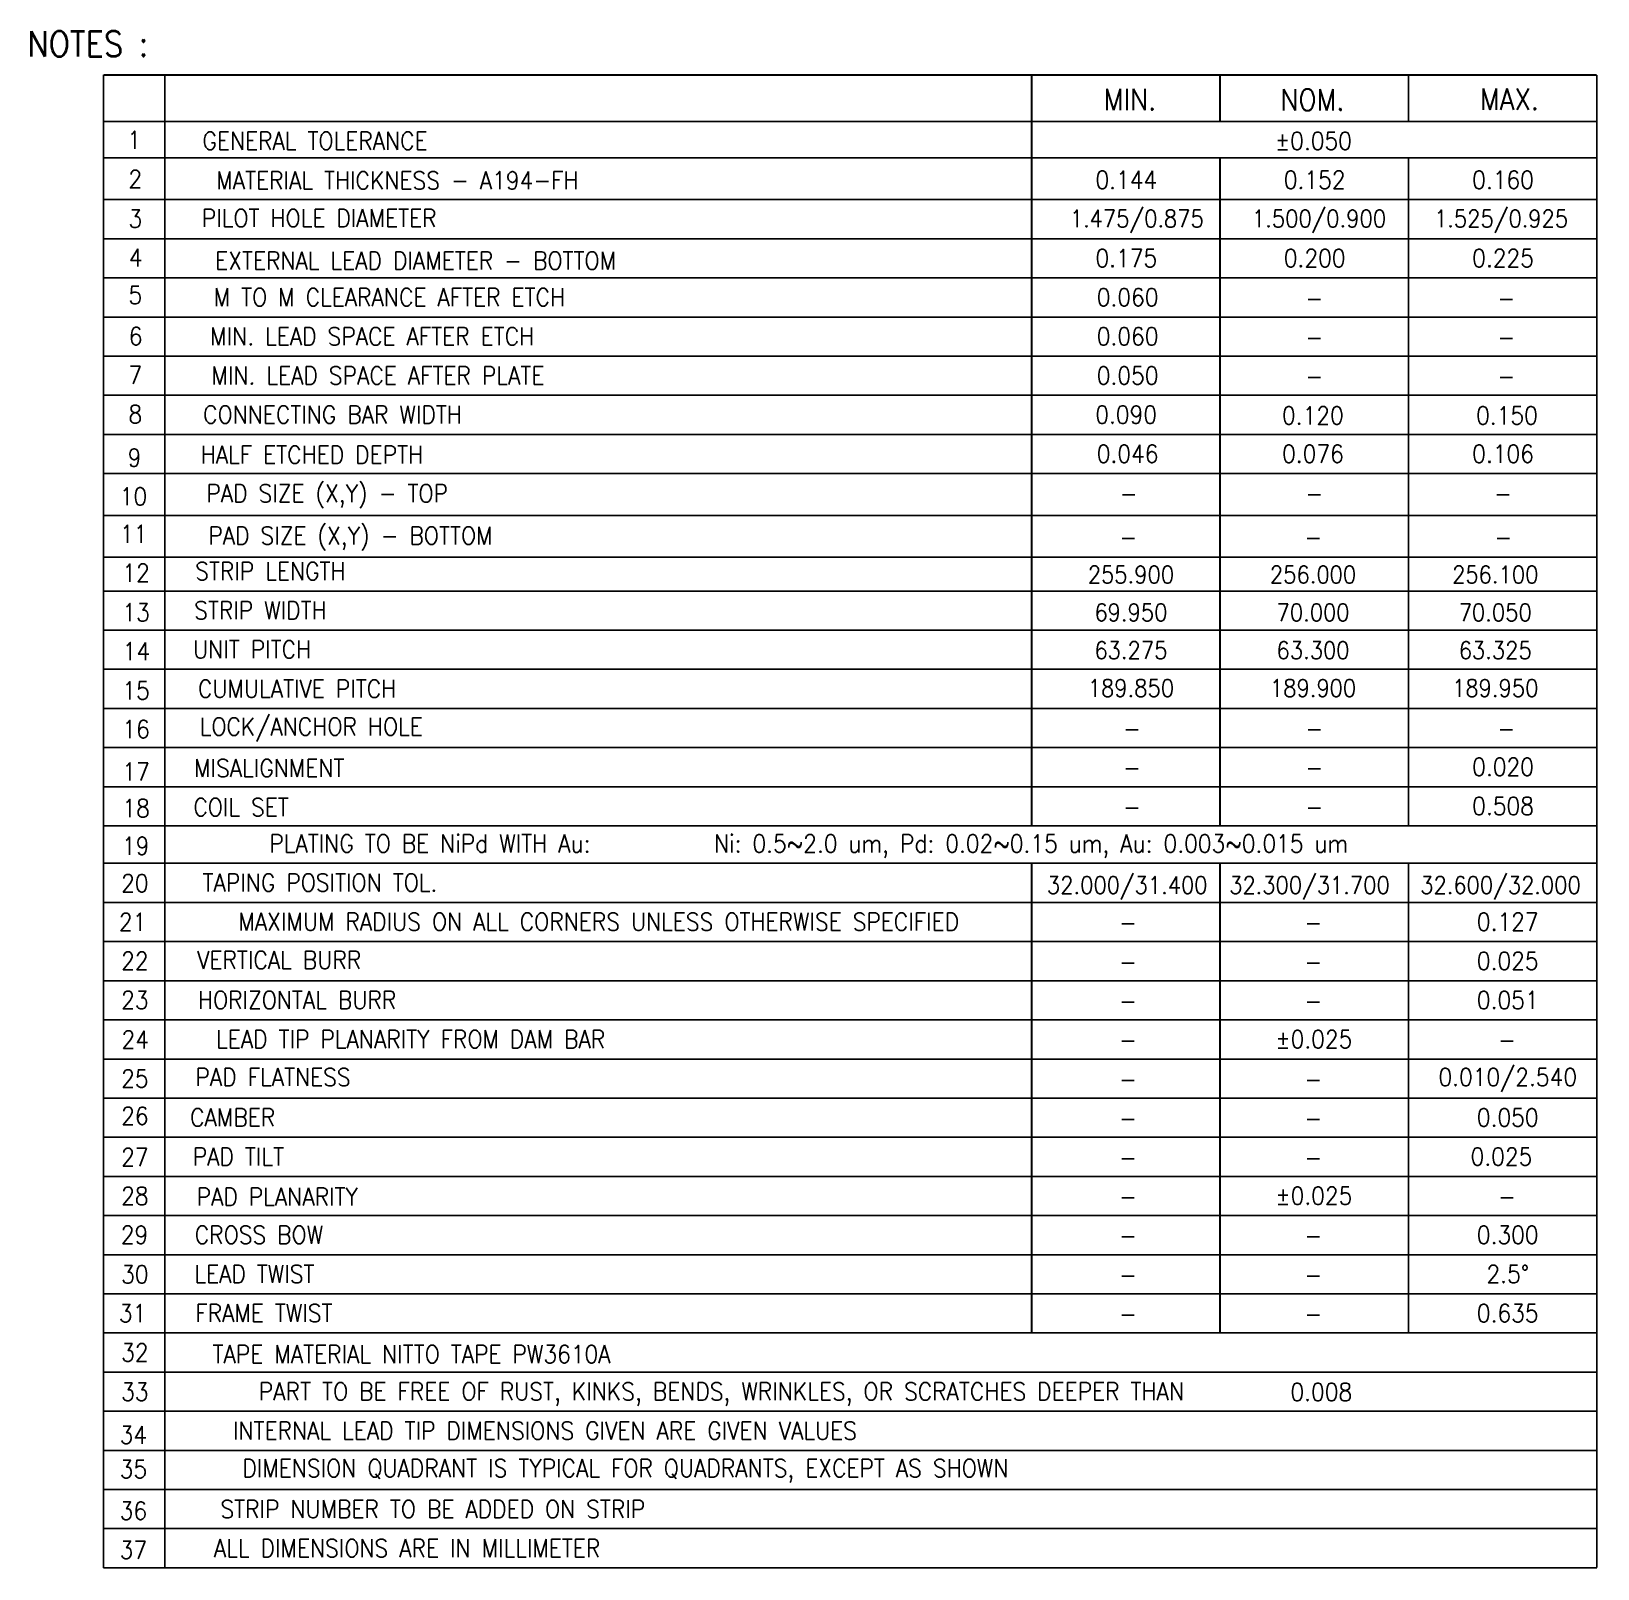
# Model space of a CAD drawing. Header units: millimetres. Extents: x 437.32 to 442.62, y 108.64 to 113.85.
import ezdxf
from ezdxf.enums import TextEntityAlignment as Align

# ---------------------------------------------------------------- set-up
doc = ezdxf.new("R2010")
doc.units = ezdxf.units.MM
doc.header["$LTSCALE"] = 0.5
for name, color, linetype in [('4', 7, 'Continuous'), ('NOTE', 7, 'Continuous'), ('TB', 7, 'Continuous')]:
    doc.layers.add(name, color=color, linetype=linetype)
doc.styles.add('ROMANS', font='romans.shx')

msp = doc.modelspace()

# ---------------------------------------------------------------- linework, layer by layer
at = {"layer": 'NOTE', "color": 7}
for p, q in [((437.5623, 113.7066), (437.5623, 112.3556)), ((437.5623, 112.3556), (437.5623, 108.6475)), ((437.5623, 108.6475), (442.6216, 108.6475))]:
    msp.add_line(p, q, dxfattribs=at)
at = {"layer": 'NOTE', "color": 3}
for p, q in [((437.7705, 112.3556), (437.7705, 113.7066)), ((437.5623, 113.5493), (442.6216, 113.5493)), ((437.5623, 113.4255), (442.6216, 113.4255)), ((437.5623, 113.2841), (442.6216, 113.2841)), ((437.5623, 113.1514), (442.6216, 113.1514)), ((437.5623, 113.0188), (442.6216, 113.0188)), ((437.5623, 112.8861), (442.6216, 112.8861)), ((437.5623, 112.7535), (442.6216, 112.7535)), ((437.5623, 112.6209), (442.6216, 112.6209)), ((437.5623, 112.4882), (442.6216, 112.4882)), ((437.5623, 112.3556), (442.6216, 112.3556)), ((437.5623, 112.3556), (442.6216, 112.3556)), ((437.7705, 108.6475), (437.7705, 112.3556)), ((437.5623, 112.2142), (442.6216, 112.2142)), ((437.5623, 112.0727), (442.6216, 112.0727)), ((437.5623, 111.9577), (442.6216, 111.9577)), ((437.5623, 111.8251), (442.6216, 111.8251)), ((437.5623, 111.6924), (442.6216, 111.6924)), ((437.5623, 111.5598), (442.6216, 111.5598)), ((437.5623, 111.4272), (442.6216, 111.4272)), ((437.5623, 111.2945), (442.6216, 111.2945)), ((437.5623, 111.1619), (442.6216, 111.1619)), ((437.5623, 111.0349), (442.6216, 111.0349)), ((437.5623, 110.9022), (442.6216, 110.9022)), ((437.5623, 110.7696), (442.6216, 110.7696)), ((437.5623, 110.637), (442.6216, 110.637)), ((437.5623, 110.5043), (442.6216, 110.5043)), ((437.5623, 110.3717), (442.6216, 110.3717)), ((437.5623, 110.2391), (442.6216, 110.2391)), ((437.5623, 110.1064), (442.6216, 110.1064)), ((437.5623, 109.9738), (442.6216, 109.9738)), ((437.5623, 109.8412), (442.6216, 109.8412)), ((437.5623, 109.7085), (442.6216, 109.7085)), ((437.5623, 109.5759), (442.6216, 109.5759)), ((437.5623, 109.4433), (442.6216, 109.4433)), ((437.5623, 109.4433), (442.6216, 109.4433)), ((437.5623, 109.3106), (442.6216, 109.3106)), ((437.5623, 109.178), (442.6216, 109.178)), ((437.5623, 109.0454), (442.6216, 109.0454)), ((437.5623, 108.9127), (442.6216, 108.9127)), ((437.5623, 108.7801), (442.6216, 108.7801))]:
    msp.add_line(p, q, dxfattribs=at)
at = {"layer": 'NOTE', "color": 7, "const_width": 0.00603}
for points in [[(437.5623, 113.7066), (442.6216, 113.7066)], [(440.7069, 112.3556), (440.7069, 113.7066)], [(441.3451, 113.5493), (441.3451, 113.7066)], [(441.9833, 113.5493), (441.9833, 113.7066)], [(442.6216, 112.3556), (442.6216, 113.7066)], [(441.3451, 112.3556), (441.3451, 113.4255)], [(441.9833, 112.3556), (441.9833, 113.4255)], [(440.7069, 111.1619), (440.7069, 112.3556)], [(441.3451, 111.1619), (441.3451, 112.3556)], [(441.9833, 111.1619), (441.9833, 112.3556)], [(442.6216, 108.6475), (442.6216, 112.3556)], [(440.7069, 109.4433), (440.7069, 111.0349)], [(441.3451, 109.4433), (441.3451, 111.0349)], [(441.9833, 109.4433), (441.9833, 111.0349)]]:
    msp.add_lwpolyline(points, dxfattribs=at)

# ---------------------------------------------------------------- texts
at = {"layer": '4', "color": 7, "style": 'ROMANS', "width": 0.9}
msp.add_text('NOTES :', height=0.08496, dxfattribs=at).set_placement((437.5094, 113.812), align=Align.MIDDLE)
at = {"layer": 'NOTE', "color": 7, "style": 'ROMANS', "width": 0.9}
for s, p in [('MIN.', (441.0401, 113.6235)), ('NOM.', (441.658, 113.6228)), ('MAX.', (442.3257, 113.6241))]:
    msp.add_text(s, height=0.07235, dxfattribs=at).set_placement(p, align=Align.MIDDLE)
at = {"layer": 'NOTE', "color": 3, "style": 'ROMANS', "width": 0.9}
for s, height, p in [('1', 0.0603, (437.666, 113.4864)), ('GENERAL TOLERANCE ', 0.060288, (438.2978, 113.4833)), ('%%P0.050', 0.06029, (441.6619, 113.4831)), ('2', 0.0603, (437.6699, 113.3538)), ('MATERIAL THICKNESS - A194-FH ', 0.060288, (438.5768, 113.3493)), ('0.144', 0.06029, (441.0277, 113.3512)), ('0.152', 0.06029, (441.6659, 113.3512)), ('0.160', 0.06029, (442.3041, 113.3512)), ('3', 0.0603, (437.6699, 113.2196)), ('PILOT HOLE DIAMETER', 0.060288, (438.2932, 113.2215)), ('4', 0.0603, (437.6712, 113.0875)), ('EXTERNAL LEAD DIAMETER - BOTTOM', 0.060288, (438.6199, 113.0774)), ('0.175', 0.06029, (441.0277, 113.0859)), ('0.200', 0.06029, (441.6659, 113.0859)), ('0.225', 0.06029, (442.3041, 113.0859)), ('5', 0.0603, (437.6699, 112.9609)), ('M TO M CLEARANCE AFTER ETCH', 0.060288, (438.5309, 112.9535)), ('0.060', 0.06029, (441.0319, 112.9533)), ('-', 0.0603, (441.6647, 112.9505)), ('-', 0.0603, (442.3147, 112.9505)), ('6', 0.0603, (437.6712, 112.8213)), ('MIN. LEAD SPACE AFTER ETCH', 0.060288, (438.4727, 112.8208)), ('0.060', 0.06029, (441.0319, 112.8207)), ('-', 0.0603, (441.6647, 112.8178)), ('-', 0.0603, (442.3147, 112.8178)), ('7', 0.0603, (437.6699, 112.6896)), ('MIN. LEAD SPACE AFTER PLATE', 0.060288, (438.4921, 112.6882)), ('0.050', 0.06029, (441.0319, 112.688)), ('-', 0.0603, (441.6647, 112.6852)), ('-', 0.0603, (442.3147, 112.6852)), ('8', 0.0603, (437.6699, 112.5569)), ('CONNECTING BAR WIDTH', 0.060288, (438.3384, 112.5556)), ('0.090', 0.06029, (441.0271, 112.5554)), ('0.120', 0.06029, (441.6596, 112.5526)), ('0.150', 0.06029, (442.3172, 112.5526)), ('0.046', 0.06029, (441.0319, 112.4228)), ('0.076', 0.06029, (441.6598, 112.4228)), ('0.106', 0.06029, (442.3041, 112.4228)), ('HALF ETCHED DEPTH', 0.060288, (438.2686, 112.4195)), ('PAD SIZE (X,Y) - TOP', 0.060288, (438.3202, 112.2844)), ('-', 0.0603, (441.0353, 112.2877)), ('-', 0.0603, (441.6651, 112.2877)), ('-', 0.0603, (442.3034, 112.2877)), ('PAD SIZE (X,Y) - BOTTOM', 0.060288, (438.399, 112.1413)), ('11', 0.06029, (437.6648, 112.1512)), ('-', 0.0603, (441.034, 112.1397)), ('-', 0.0603, (441.661, 112.1397)), ('-', 0.0603, (442.305, 112.1397)), ('12', 0.06029, (437.6726, 112.0193)), ('STRIP LENGTH', 0.060288, (438.1278, 112.025)), ('STRIP WIDTH', 0.060288, (438.0942, 111.8924)), ('13', 0.06029, (437.6726, 111.8853)), ('14', 0.06029, (437.6739, 111.7533)), ('UNIT PITCH', 0.06029, (438.0658, 111.7598)), ('CUMULATIVE PITCH', 0.060288, (438.2183, 111.6266)), ('15', 0.06029, (437.6726, 111.6206)), ('16', 0.06029, (437.6726, 111.4896)), ('LOCK/ANCHOR HOLE', 0.060288, (438.2661, 111.4939)), ('-', 0.0603, (441.0465, 111.4915)), ('-', 0.0603, (441.6647, 111.4915)), ('-', 0.0603, (442.3147, 111.4915)), ('0.020', 0.06029, (442.3041, 111.3617)), ('17', 0.06029, (437.6726, 111.3456)), ('MISALIGNMENT', 0.060288, (438.1239, 111.3577)), ('-', 0.0603, (441.0465, 111.3589)), ('-', 0.0603, (441.6647, 111.3589)), ('18', 0.06029, (437.6726, 111.2219)), ('COIL SET', 0.06029, (438.0283, 111.2253)), ('0.508', 0.06029, (442.3041, 111.229)), ('-', 0.0603, (441.0465, 111.2262)), ('-', 0.0603, (441.6647, 111.2262)), ('PLATING TO BE NiPd WITH Au:        Ni: 0.5~2.0 um, Pd: 0.02~0.15 um, Au: 0.003~0.015 um', 0.060288, (439.9517, 111.0942)), ('19', 0.06029, (437.6713, 111.0941)), ('20', 0.06029, (437.6687, 110.9674)), ('TAPING POSITION TOL.', 0.060288, (438.2957, 110.9696)), ('21', 0.06029, (437.661, 110.8363)), ('MAXIMUM RADIUS ON ALL CORNERS UNLESS OTHERWISE SPECIFIED', 0.060288, (439.2402, 110.8369)), ('0.127', 0.06029, (442.3199, 110.8368)), ('-', 0.0603, (441.0332, 110.8339)), ('-', 0.0603, (441.6609, 110.8339)), ('22', 0.06029, (437.6687, 110.7043)), ('VERTICAL BURR', 0.060288, (438.1575, 110.7071)), ('0.025', 0.06029, (442.3199, 110.7041)), ('-', 0.0603, (441.0332, 110.7013)), ('-', 0.0603, (441.6609, 110.7013)), ('23', 0.06029, (437.6687, 110.5717)), ('HORIZONTAL BURR', 0.060288, (438.2182, 110.5717)), ('0.051', 0.06029, (442.3199, 110.5715)), ('-', 0.0603, (441.0332, 110.5687)), ('-', 0.0603, (441.6609, 110.5687)), ('24', 0.06029, (437.67, 110.4376)), ('LEAD TIP PLANARITY FROM DAM BAR', 0.060288, (438.6032, 110.439)), ('-', 0.0603, (441.0332, 110.436)), ('-', 0.0603, (442.3175, 110.436)), ('25', 0.06029, (437.6687, 110.3054)), ('PAD FLATNESS', 0.060288, (438.1368, 110.3104)), ('0.010/2.540', 0.060288, (442.3199, 110.3062)), ('-', 0.0603, (441.0332, 110.3034)), ('-', 0.0603, (441.6609, 110.3034)), ('26', 0.06029, (437.6687, 110.1788)), ('CAMBER', 0.06029, (437.9999, 110.1738)), ('-', 0.0603, (441.0332, 110.1708)), ('-', 0.0603, (441.6609, 110.1708)), ('27', 0.06029, (437.6687, 110.0392)), ('PAD TILT', 0.06029, (438.0193, 110.0411)), ('-', 0.0603, (441.0332, 110.0381)), ('-', 0.0603, (441.6609, 110.0381)), ('28', 0.06029, (437.6687, 109.9075)), ('PAD PLANARITY', 0.060288, (438.1511, 109.905)), ('-', 0.0603, (441.0332, 109.9055)), ('-', 0.0603, (442.3175, 109.9055)), ('29', 0.06029, (437.6674, 109.776)), ('CROSS BOW', 0.06029, (438.0891, 109.7759)), ('0.300', 0.06029, (442.3199, 109.7757)), ('-', 0.0603, (441.0332, 109.7729)), ('-', 0.0603, (441.6609, 109.7729)), ('30', 0.06029, (437.6687, 109.6419)), ('LEAD TWIST', 0.06029, (438.0736, 109.6432)), ('2.5%%d', 0.06029, (442.3199, 109.643)), ('-', 0.0603, (441.0332, 109.6402)), ('-', 0.0603, (441.6609, 109.6402)), ('31', 0.06029, (437.661, 109.51)), ('FRAME TWIST', 0.060288, (438.1059, 109.5106)), ('0.635', 0.06029, (442.3199, 109.5104)), ('-', 0.0603, (441.0332, 109.5076)), ('-', 0.0603, (441.6609, 109.5076)), ('32', 0.06029, (437.6687, 109.3772)), ('TAPE MATERIAL NITTO TAPE PW3610A', 0.060288, (438.6062, 109.3715)), ('33', 0.06029, (437.6687, 109.2439)), ('PART TO BE FREE OF RUST, KINKS, BENDS, WRINKLES, OR SCRATCHES DEEPER THAN', 0.060288, (439.656, 109.236)), ('0.008', 0.06029, (441.6881, 109.2432)), ('INTERNAL LEAD TIP DIMENSIONS GIVEN ARE GIVEN VALUES', 0.060288, (439.058, 109.1121)), ('DIMENSION QUADRANT IS TYPICAL FOR QUADRANTS, EXCEPT AS SHOWN', 0.060288, (439.3306, 108.9759)), ('STRIP NUMBER TO BE ADDED ON STRIP', 0.060288, (438.6781, 108.8464)), ('ALL DIMENSIONS ARE IN MILLIMETER', 0.060288, (438.5911, 108.7138))]:
    msp.add_text(s, height=height, dxfattribs=at).set_placement(p, align=Align.MIDDLE)
for s, height, p in [('9', 0.0603, (437.6441, 112.3796)), ('10', 0.06029, (437.617, 112.2481)), ('34', 0.06029, (437.617, 109.0676)), ('35', 0.06029, (437.617, 108.9514)), ('36', 0.06029, (437.617, 108.8105)), ('37', 0.06029, (437.617, 108.6779))]:
    msp.add_text(s, height=height, dxfattribs=at).set_placement(p)
at = {"layer": 'NOTE', "color": 1, "style": 'ROMANS', "width": 0.9}
for s, p in [('%%P0.025', (441.6633, 110.4389)), ('0.050', (442.3199, 110.1736)), ('0.025', (442.2987, 110.041)), ('%%P0.025', (441.6633, 109.9083))]:
    msp.add_text(s, height=0.06029, dxfattribs=at).set_placement(p, align=Align.MIDDLE)
at = {"layer": 'TB', "color": 3, "style": 'ROMANS', "width": 0.9}
for s, height, p in [('1.475/0.875', 0.058302, (441.0631, 113.2158)), ('1.500/0.900', 0.058302, (441.6803, 113.2158)), ('1.525/0.925', 0.058302, (442.2974, 113.2158)), ('255.900', 0.0583, (441.0431, 112.0135)), ('256.000', 0.0583, (441.6603, 112.0135)), ('256.100', 0.0583, (442.2775, 112.0135)), ('69.950', 0.0583, (441.0431, 111.8852)), ('70.000', 0.0583, (441.6603, 111.8852)), ('70.050', 0.0583, (442.2775, 111.8852)), ('63.275', 0.0583, (441.0431, 111.757)), ('63.300', 0.0583, (441.6603, 111.757)), ('63.325', 0.0583, (442.2775, 111.757)), ('189.850', 0.0583, (441.0431, 111.6287)), ('189.900', 0.0583, (441.6603, 111.6287)), ('189.950', 0.0583, (442.2775, 111.6287)), ('32.000/31.400', 0.058302, (441.0308, 110.957)), ('32.300/31.700', 0.058302, (441.648, 110.957)), ('32.600/32.000', 0.058302, (442.2953, 110.957))]:
    msp.add_text(s, height=height, dxfattribs=at).set_placement(p, align=Align.MIDDLE)

doc.saveas('drawing.dxf')
